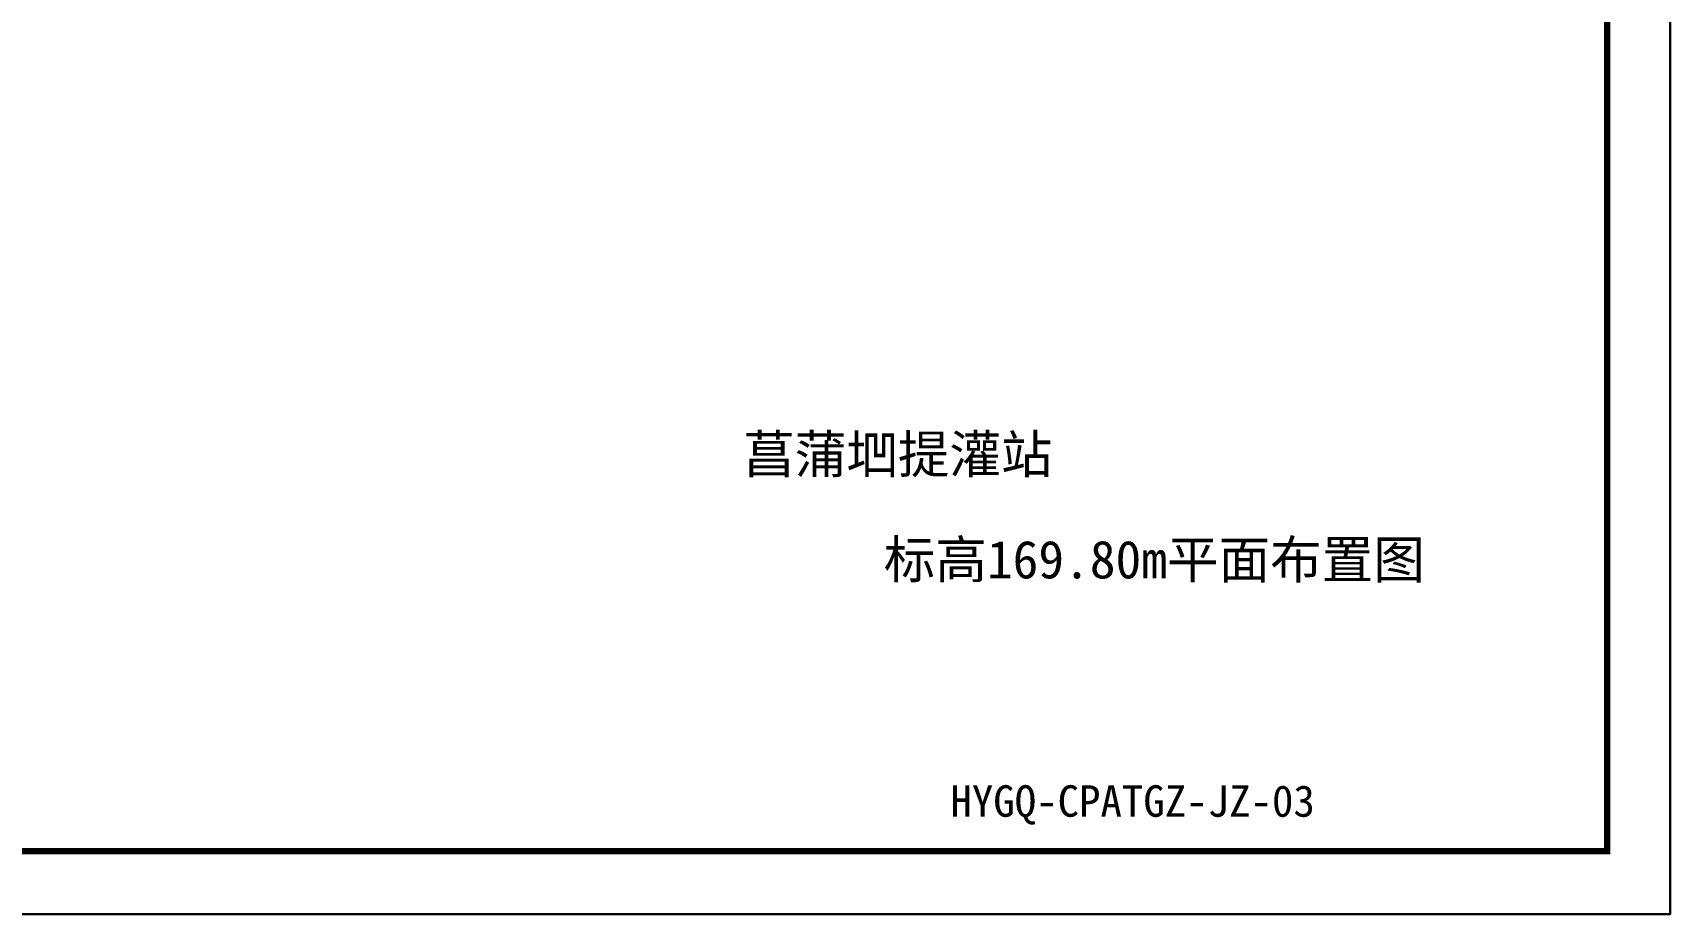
# Model space of a CAD drawing. Header units: millimetres. Extents: x 1742399 to 4898386, y 2481636 to 5226310.
# Drawn here: x 2104292 to 2117283, y 2656332 to 2663330 of the extents above; entities that cross this region are included whole.
import ezdxf

# ---------------------------------------------------------------- set-up
doc = ezdxf.new("R2010")
doc.units = ezdxf.units.MM
doc.header["$LTSCALE"] = 1000
doc.layers.add('PUB_TITLE', color=4, linetype='Continuous')
doc.layers.add('图框', color=7, linetype='Continuous')
doc.styles.add('biaotilan', font='', dxfattribs={"width": 0.7})
doc.styles.get('biaotilan').set_extended_font_data('SimSun')

# ---------------------------------------------------------------- blocks, each defined once
blk = doc.blocks.new('HAYJZ A3')
blk.add_lwpolyline([(4975, -403417), (46975, -403417), (46975, -433117), (4975, -433117), (4975, -403417)])
at = {"const_width": 50}
blk.add_lwpolyline([(7475, -403917), (46475, -403917), (46475, -432617), (7475, -432617), (7475, -403917)], dxfattribs=at)
at = {"layer": 'PUB_TITLE'}
blk.add_lwpolyline([(4975, -433117), (46975, -433117), (46975, -403417), (4975, -403417)], close=True, dxfattribs=at)

msp = doc.modelspace()

# ---------------------------------------------------------------- block references
msp.add_blockref('HAYJZ A3', (2070308.5, 3089449))

# ---------------------------------------------------------------- texts
at = {"layer": '图框', "style": 'biaotilan'}
for s, height, p in [('菖蒲垇提灌站', 300, (2109927.4, 2659834)), ('标高169.80m平面布置图', 300, (2111043.4, 2658998.1)), ('HYGQ-CPATGZ-JZ-03', 250, (2111572.4, 2657106.2))]:
    msp.add_text(s, height=height, dxfattribs=at).set_placement(p)

doc.saveas('drawing.dxf')
